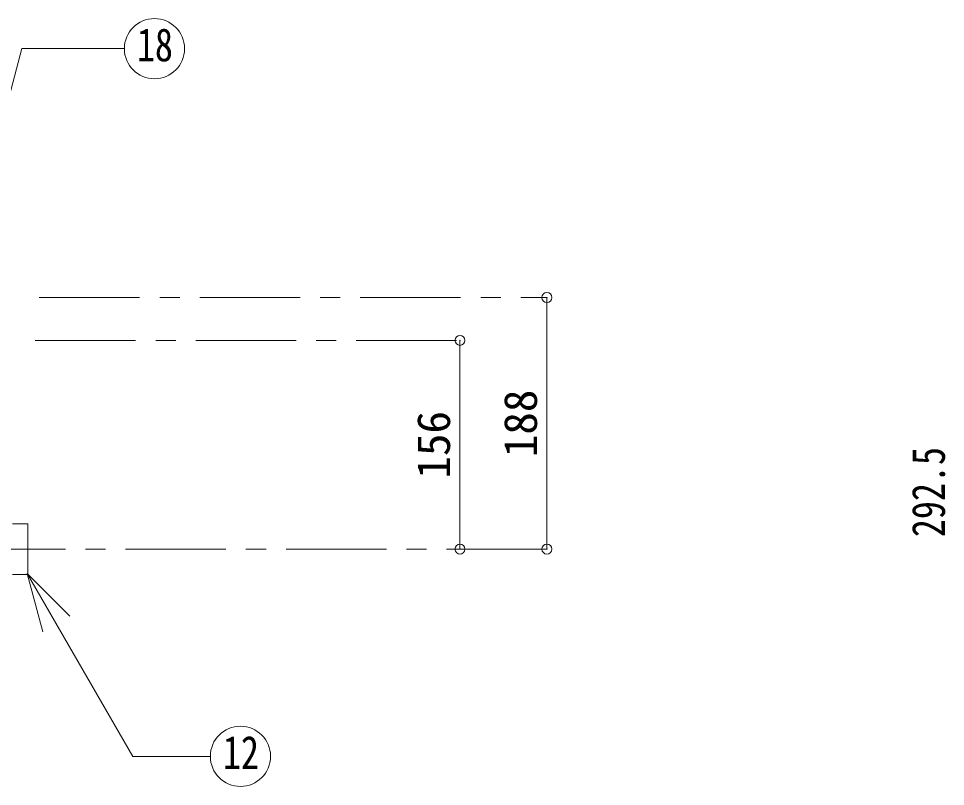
# Model space of a CAD drawing. Units: millimetres at full size, sheet at 1:15. Extents: x -3184 to 2891, y -2037 to 2178.
# Drawn here: x -1827 to -1134, y -553 to 21 of the extents above; entities that cross this region are included whole.
import ezdxf
from ezdxf.enums import TextEntityAlignment as Align

# ---------------------------------------------------------------- set-up
doc = ezdxf.new("R2010")
doc.units = ezdxf.units.MM
doc.header["$LTSCALE"] = 15
doc.header["$PDMODE"] = 32
doc.header["$PDSIZE"] = 7.5
doc.linetypes.add('CHAIN1', pattern=[8, 5, -1, 1, -1])
doc.layers.add('0-0', color=4, linetype='Continuous', lineweight=9)
doc.styles.add('ＭＳ ゴシック', font='')
doc.styles.get('ＭＳ ゴシック').set_extended_font_data('MS Gothic')

msp = doc.modelspace()

# ---------------------------------------------------------------- linework, layer by layer
at = {"layer": '0-0', "color": 7, "lineweight": 18}
for p, q in [((-1869.36, -169.36), (-1824.27, -1.12)), ((-1747.61, -1.12), (-1824.27, -1.12)), ((-1819.7, -356.13), (-1831.2, -356.13)), ((-1819.7, -394.13), (-1819.7, -356.13)), ((-1819.7, -394.13), (-1831.2, -394.13)), ((-1820.24, -393.47), (-1808.59, -436.94)), ((-1820.24, -393.47), (-1788.42, -425.29)), ((-1820.24, -393.47), (-1741.4, -530.02)), ((-1683.32, -530.02), (-1741.4, -530.02))]:
    msp.add_line(p, q, dxfattribs=at)
at = {"layer": '0-0', "linetype": 'CHAIN1'}
for p, q in [((-1811.2, -187.13), (-1431.7, -187.13)), ((-1814.2, -219.13), (-1496.7, -219.13)), ((-1431.7, -375.13), (-1894.7, -375.13))]:
    msp.add_line(p, q, dxfattribs=at)
at = {"layer": '0-0'}
for p, q in [((-1431.7, -187.13), (-1431.7, -375.13)), ((-1496.7, -219.13), (-1496.7, -375.13))]:
    msp.add_line(p, q, dxfattribs=at)
at = {"layer": '0-0', "color": 7, "lineweight": 18}
for centre in [(-1725.11, -1.12), (-1660.82, -530.02)]:
    msp.add_circle(centre, 22.5, dxfattribs=at)
at = {"layer": '0-0', "color": 1}
for p in [(-1431.7, -187.13), (-1496.7, -219.13), (-1496.7, -375.13), (-1431.7, -375.13)]:
    msp.add_point(p, dxfattribs=at)

# ---------------------------------------------------------------- texts
at = {"layer": '0-0', "color": 7, "style": 'ＭＳ ゴシック', "width": 0.8}
for s, p in [('18', (-1738.23, -18)), ('12', (-1673.95, -546.89))]:
    msp.add_text(s, height=24.74, dxfattribs=at).set_placement(p, align=Align.BOTTOM_LEFT)
at = {"layer": '0-0', "color": 7, "style": 'ＭＳ ゴシック'}
for s, p in [('188', (-1431.7, -306.44)), ('156', (-1496.7, -322.44))]:
    msp.add_text(s, height=24.74, rotation=90, dxfattribs=at).set_placement(p, align=Align.BOTTOM_LEFT)
at = {"layer": '0-0', "color": 7, "style": 'ＭＳ ゴシック', "width": 0.8}
msp.add_text('292.5', height=24.74, rotation=90, dxfattribs=at).set_placement((-1126.7, -366.19), align=Align.BOTTOM_LEFT)

doc.saveas('drawing.dxf')
